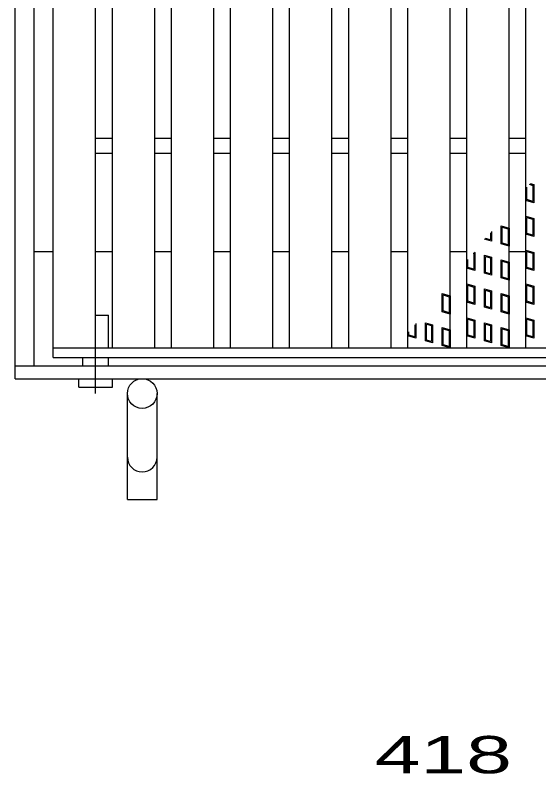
# Model space of a CAD drawing. Units: millimetres, scale not verified. Extents: x -1456 to 1385, y -1026 to 843.
# Drawn here: x -968 to -720.7, y -265 to 93.1 of the extents above; entities that cross this region are included whole.
import ezdxf
from ezdxf.enums import TextEntityAlignment as Align

# ---------------------------------------------------------------- set-up
doc = ezdxf.new("R2010")
doc.units = ezdxf.units.MM
doc.header["$LTSCALE"] = 8
doc.linetypes.add('LONG_DASHED_DOTTED', pattern=[15.25, 12, -1.5, 0.25, -1.5])
doc.layers.add('49', color=3, linetype='Continuous', lineweight=25)
doc.styles.add('ベクトル', font='')
doc.styles.get('ベクトル').set_extended_font_data('ベクトル')

msp = doc.modelspace()

# ---------------------------------------------------------------- linework, layer by layer
at = {"layer": '49', "color": 6}
for p, q in [((-968, -78.486), (-968, 441.514)), ((-959, -72.486), (-959, 435.514)), ((-959, -18.486), (-950, -18.486)), ((-930, -18.486), (-922.1, -18.486)), ((-902.1, -18.486), (-894.2, -18.486)), ((-874.2, -18.486), (-866.3, -18.486)), ((-846.3, -18.486), (-838.4, -18.486)), ((-818.4, -18.486), (-810.5, -18.486)), ((-790.5, -18.486), (-782.6, -18.486)), ((-762.6, -18.486), (-754.7, -18.486)), ((-734.7, -18.486), (-726.8, -18.486)), ((-930, -48.486), (-924, -48.486)), ((-924, -63.986), (-924, -48.486)), ((-936, -72.486), (-936, -68.486)), ((-924, -72.486), (-924, -68.486)), ((-968, -72.486), (-550, -72.486)), ((-968, -78.486), (-550, -78.486)), ((-938, -82.486), (-938, -78.486)), ((-922, -82.486), (-922, -78.486)), ((-938, -82.486), (-922, -82.486)), ((-915, -135.486), (-915, -85.486)), ((-901, -135.486), (-901, -85.486)), ((-915, -135.486), (-901, -135.486))]:
    msp.add_line(p, q, dxfattribs=at)
at = {"layer": '49'}
for p, q in [((-950, -63.986), (-950, 427.014)), ((-930, -63.986), (-930, 427.014)), ((-922.1, -63.986), (-922.1, 427.014)), ((-902.1, -63.986), (-902.1, 427.014)), ((-894.2, -63.986), (-894.2, 427.014)), ((-874.2, -63.986), (-874.2, 427.014)), ((-866.3, -63.986), (-866.3, 427.014)), ((-846.3, -63.986), (-846.3, 427.014)), ((-838.4, -63.986), (-838.4, 427.014)), ((-818.4, -63.986), (-818.4, 427.014)), ((-810.5, -63.986), (-810.5, 427.014)), ((-790.5, -63.986), (-790.5, 427.014)), ((-782.6, -63.986), (-782.6, 427.014)), ((-762.6, -63.986), (-762.6, 427.014)), ((-754.7, -63.986), (-754.7, 427.014)), ((-734.7, -63.986), (-734.7, 427.014)), ((-726.8, -63.986), (-726.8, 427.014)), ((-930, 35.014), (-922.1, 35.014)), ((-902.1, 35.014), (-894.2, 35.014)), ((-874.2, 35.014), (-866.3, 35.014)), ((-846.3, 35.014), (-838.4, 35.014)), ((-818.4, 35.014), (-810.5, 35.014)), ((-790.5, 35.014), (-782.6, 35.014)), ((-762.6, 35.014), (-754.7, 35.014)), ((-734.7, 35.014), (-726.8, 35.014)), ((-930, 28.014), (-922.1, 28.014)), ((-902.1, 28.014), (-894.2, 28.014)), ((-874.2, 28.014), (-866.3, 28.014)), ((-846.3, 28.014), (-838.4, 28.014)), ((-818.4, 28.014), (-810.5, 28.014)), ((-790.5, 28.014), (-782.6, 28.014)), ((-762.6, 28.014), (-754.7, 28.014)), ((-734.7, 28.014), (-726.8, 28.014)), ((-726.8, 5.714), (-726.8, 11.411)), ((-726.325, 6.067), (-726.325, 11.973)), ((-725.211, 13.291), (-723.475, 12.77)), ((-724.876, 13.686), (-723, 13.124)), ((-723.475, 12.77), (-723.475, 5.212)), ((-723, 13.124), (-723, 4.574)), ((-723, 4.574), (-726.8, 5.714)), ((-723.475, 5.212), (-726.325, 6.067)), ((-726.8, -1.736), (-723, -2.876)), ((-726.8, -10.286), (-726.8, -1.736)), ((-726.325, -2.375), (-723.475, -3.23)), ((-726.325, -9.933), (-726.325, -2.375)), ((-723.475, -3.23), (-723.475, -10.788)), ((-723, -2.876), (-723, -11.426)), ((-738.5, -6.296), (-734.7, -7.436)), ((-738.5, -14.846), (-738.5, -6.296)), ((-738.025, -6.935), (-735.175, -7.79)), ((-738.025, -14.493), (-738.025, -6.935)), ((-743.56, -9.589), (-743.56, -12.983)), ((-743.085, -9.027), (-743.085, -13.621)), ((-735.175, -7.79), (-735.175, -15.348)), ((-734.7, -7.436), (-734.7, -15.986)), ((-723, -11.426), (-726.8, -10.286)), ((-723.475, -10.788), (-726.325, -9.933)), ((-743.085, -13.621), (-746.315, -12.652)), ((-746.315, -12.652), (-746.315, -12.846)), ((-745.84, -12.299), (-745.84, -12.285)), ((-743.56, -12.983), (-745.84, -12.299)), ((-734.7, -15.986), (-738.5, -14.846)), ((-735.175, -15.348), (-738.025, -14.493)), ((-726.8, -17.736), (-723, -18.876)), ((-726.8, -26.286), (-726.8, -17.736)), ((-751.645, -19.149), (-751.375, -19.23)), ((-751.375, -19.23), (-751.375, -26.788)), ((-751.311, -18.753), (-750.9, -18.876)), ((-750.9, -18.876), (-750.9, -27.426)), ((-746.315, -20.102), (-743.085, -21.071)), ((-746.315, -28.652), (-746.315, -20.102)), ((-745.84, -20.74), (-743.56, -21.424)), ((-745.84, -28.299), (-745.84, -20.74)), ((-743.56, -21.424), (-743.56, -28.983)), ((-743.085, -21.071), (-743.085, -29.621)), ((-726.325, -18.375), (-723.475, -19.23)), ((-726.325, -25.933), (-726.325, -18.375)), ((-723.475, -19.23), (-723.475, -26.788)), ((-723, -18.876), (-723, -27.426)), ((-754.7, -26.286), (-754.7, -22.761)), ((-754.225, -25.933), (-754.225, -22.199)), ((-738.5, -22.296), (-734.7, -23.436)), ((-738.5, -30.846), (-738.5, -22.296)), ((-738.025, -22.935), (-735.175, -23.79)), ((-738.025, -30.493), (-738.025, -22.935)), ((-735.175, -23.79), (-735.175, -31.348)), ((-734.7, -23.436), (-734.7, -31.986)), ((-750.9, -27.426), (-754.7, -26.286)), ((-751.375, -26.788), (-754.225, -25.933)), ((-743.085, -29.621), (-746.315, -28.652)), ((-743.56, -28.983), (-745.84, -28.299)), ((-723, -27.426), (-726.8, -26.286)), ((-723.475, -26.788), (-726.325, -25.933)), ((-734.7, -31.986), (-738.5, -30.846)), ((-735.175, -31.348), (-738.025, -30.493)), ((-754.7, -33.736), (-750.9, -34.876)), ((-754.7, -42.286), (-754.7, -33.736)), ((-754.225, -34.375), (-751.375, -35.23)), ((-754.225, -41.933), (-754.225, -34.375)), ((-751.375, -35.23), (-751.375, -42.788)), ((-750.9, -34.876), (-750.9, -43.426)), ((-726.8, -33.736), (-723, -34.876)), ((-726.8, -42.286), (-726.8, -33.736)), ((-726.325, -34.375), (-723.475, -35.23)), ((-726.325, -41.933), (-726.325, -34.375)), ((-723.475, -35.23), (-723.475, -42.788)), ((-723, -34.876), (-723, -43.426)), ((-766.4, -38.296), (-762.6, -39.436)), ((-766.4, -46.846), (-766.4, -38.296)), ((-765.925, -38.935), (-763.075, -39.79)), ((-765.925, -46.493), (-765.925, -38.935)), ((-746.315, -36.102), (-743.085, -37.071)), ((-746.315, -44.652), (-746.315, -36.102)), ((-745.84, -36.74), (-743.56, -37.424)), ((-745.84, -44.299), (-745.84, -36.74)), ((-743.56, -37.424), (-743.56, -44.983)), ((-743.085, -37.071), (-743.085, -45.621)), ((-738.5, -38.296), (-734.7, -39.436)), ((-738.5, -46.846), (-738.5, -38.296)), ((-738.025, -38.935), (-735.175, -39.79)), ((-738.025, -46.493), (-738.025, -38.935)), ((-763.075, -39.79), (-763.075, -47.348)), ((-762.6, -39.436), (-762.6, -47.986)), ((-750.9, -43.426), (-754.7, -42.286)), ((-751.375, -42.788), (-754.225, -41.933)), ((-735.175, -39.79), (-735.175, -47.348)), ((-734.7, -39.436), (-734.7, -47.986)), ((-723, -43.426), (-726.8, -42.286)), ((-723.475, -42.788), (-726.325, -41.933)), ((-763.075, -47.348), (-765.925, -46.493)), ((-743.085, -45.621), (-746.315, -44.652)), ((-743.56, -44.983), (-745.84, -44.299)), ((-735.175, -47.348), (-738.025, -46.493)), ((-762.6, -47.986), (-766.4, -46.846)), ((-754.7, -49.736), (-750.9, -50.876)), ((-754.7, -58.286), (-754.7, -49.736)), ((-734.7, -47.986), (-738.5, -46.846)), ((-726.8, -49.736), (-723, -50.876)), ((-726.8, -58.286), (-726.8, -49.736)), ((-779.275, -53.002), (-779.275, -58.788)), ((-778.8, -52.44), (-778.8, -59.426)), ((-774.215, -52.102), (-770.985, -53.071)), ((-774.215, -60.652), (-774.215, -52.102)), ((-773.74, -52.74), (-771.46, -53.424)), ((-773.74, -60.299), (-773.74, -52.74)), ((-771.46, -53.424), (-771.46, -60.983)), ((-770.985, -53.071), (-770.985, -61.621)), ((-754.225, -50.375), (-751.375, -51.23)), ((-754.225, -57.933), (-754.225, -50.375)), ((-751.375, -51.23), (-751.375, -58.788)), ((-750.9, -50.876), (-750.9, -59.426)), ((-746.315, -52.102), (-743.085, -53.071)), ((-746.315, -60.652), (-746.315, -52.102)), ((-745.84, -52.74), (-743.56, -53.424)), ((-745.84, -60.299), (-745.84, -52.74)), ((-743.56, -53.424), (-743.56, -60.983)), ((-743.085, -53.071), (-743.085, -61.621)), ((-726.325, -50.375), (-723.475, -51.23)), ((-726.325, -57.933), (-726.325, -50.375)), ((-723.475, -51.23), (-723.475, -58.788)), ((-723, -50.876), (-723, -59.426)), ((-782.6, -58.286), (-782.6, -56.933)), ((-782.125, -57.933), (-782.125, -56.372)), ((-766.4, -54.296), (-762.6, -55.436)), ((-766.4, -62.846), (-766.4, -54.296)), ((-765.925, -54.935), (-763.075, -55.79)), ((-765.925, -62.493), (-765.925, -54.935)), ((-763.075, -55.79), (-763.075, -63.348)), ((-762.6, -55.436), (-762.6, -63.986)), ((-738.5, -54.296), (-734.7, -55.436)), ((-738.5, -62.846), (-738.5, -54.296)), ((-738.025, -54.935), (-735.175, -55.79)), ((-738.025, -62.493), (-738.025, -54.935)), ((-735.175, -55.79), (-735.175, -63.348)), ((-734.7, -55.436), (-734.7, -63.986)), ((-778.8, -59.426), (-782.6, -58.286)), ((-779.275, -58.788), (-782.125, -57.933)), ((-770.985, -61.621), (-774.215, -60.652)), ((-771.46, -60.983), (-773.74, -60.299)), ((-750.9, -59.426), (-754.7, -58.286)), ((-751.375, -58.788), (-754.225, -57.933)), ((-743.085, -61.621), (-746.315, -60.652)), ((-743.56, -60.983), (-745.84, -60.299)), ((-723, -59.426), (-726.8, -58.286)), ((-723.475, -58.788), (-726.325, -57.933)), ((-950, -63.986), (-568, -63.986)), ((-950, -68.486), (-950, -63.986)), ((-950, -63.986), (-930, -63.986)), ((-922.1, -63.986), (-902.1, -63.986)), ((-894.2, -63.986), (-874.2, -63.986)), ((-866.3, -63.986), (-846.3, -63.986)), ((-838.4, -63.986), (-818.4, -63.986)), ((-810.5, -63.986), (-790.5, -63.986)), ((-782.6, -63.986), (-762.6, -63.986)), ((-762.6, -63.986), (-766.4, -62.846)), ((-763.075, -63.348), (-765.925, -62.493)), ((-754.7, -63.986), (-734.7, -63.986)), ((-734.7, -63.986), (-738.5, -62.846)), ((-735.175, -63.348), (-738.025, -62.493)), ((-726.8, -63.986), (-706.8, -63.986)), ((-950, -68.486), (-568, -68.486))]:
    msp.add_line(p, q, dxfattribs=at)
at = {"layer": '49', "color": 6, "linetype": 'LONG_DASHED_DOTTED'}
msp.add_line((-930, -85.486), (-930, -45.486), dxfattribs=at)
at = {"layer": '49', "color": 6}
msp.add_circle((-908, -85.486), 7, dxfattribs=at)
msp.add_arc((-908, -115.486), 7, 180, 0, dxfattribs=at)

# ---------------------------------------------------------------- texts
at = {"layer": '49', "color": 2, "style": 'ベクトル', "width": 1.65}
msp.add_text(' 418 ', height=17.6, dxfattribs=at).set_placement((-809, -255.986), align=Align.MIDDLE_LEFT)

doc.saveas('drawing.dxf')
